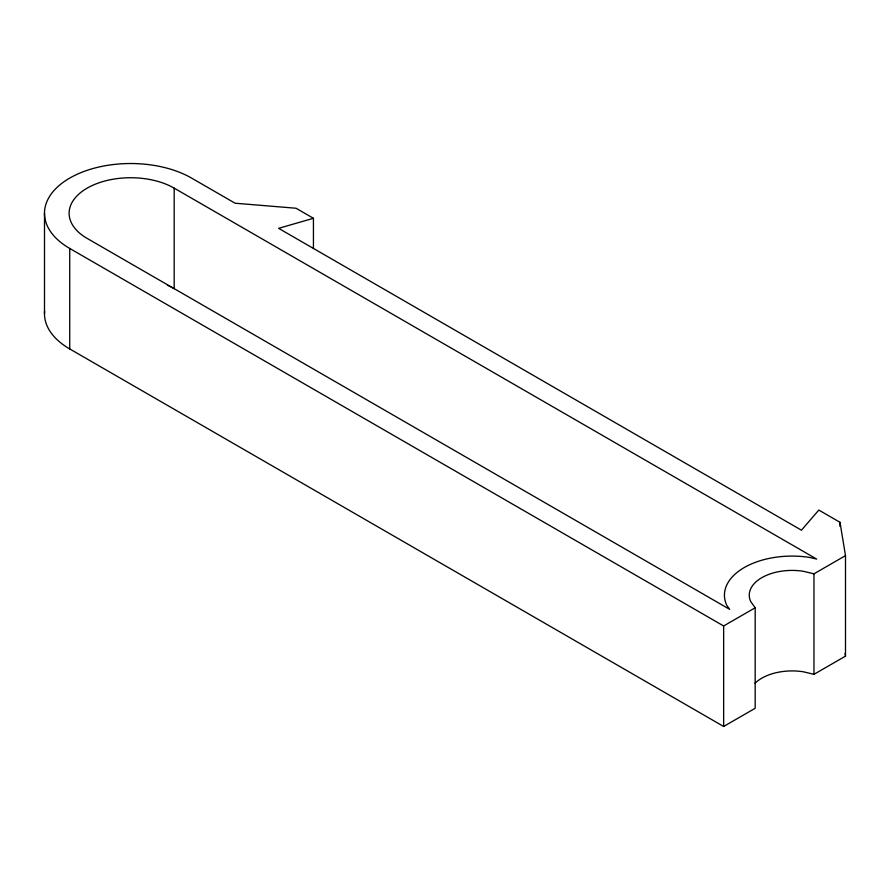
<?xml version="1.0" encoding="UTF-8"?>
<svg xmlns="http://www.w3.org/2000/svg" width="890" height="890" viewBox="0 0 890 890"><rect width="100%" height="100%" fill="white"/><g stroke="black" fill="none" stroke-linecap="round" stroke-linejoin="round"><path stroke-width="1.33" d="M313.436 218.295L296.025 208.238L235.105 203.22L191.584 178.089A86.163 49.74 0 0 0 69.731 178.089A86.163 49.74 0 0 0 69.731 248.444L723.648 625.97L755.176 607.77L750.726 601.573A42.865 24.753 0 0 1 803.236 571.258L813.972 573.827L845.5 555.627L840.004 522.308L818.811 510.07L801.456 530.195L278.626 228.341L313.436 218.295L313.436 248.577M44.611 311.177A86.163 49.74 0 0 0 69.731 348.947L723.648 726.474L755.176 708.273L755.176 607.77M755.009 683.298A42.865 24.753 0 0 1 803.236 671.761L813.972 674.331L845.5 656.13L845.5 555.627M174.184 188.146L816.697 559.098L809.655 557.418A67.696 39.082 0 0 0 726.741 605.278L729.667 609.35L87.142 238.398A61.544 35.533 0 0 1 87.142 188.146A61.544 35.533 0 0 1 174.184 188.146L174.184 288.649A61.544 35.533 0 0 0 167.542 285.323M845.066 653.46L845.5 656.13M840.004 522.308L840.004 526.435M813.972 573.827L813.972 674.331M723.648 625.97L723.648 726.474M69.731 248.444L69.731 348.947M44.5 213.266L44.5 313.77"/></g></svg>
